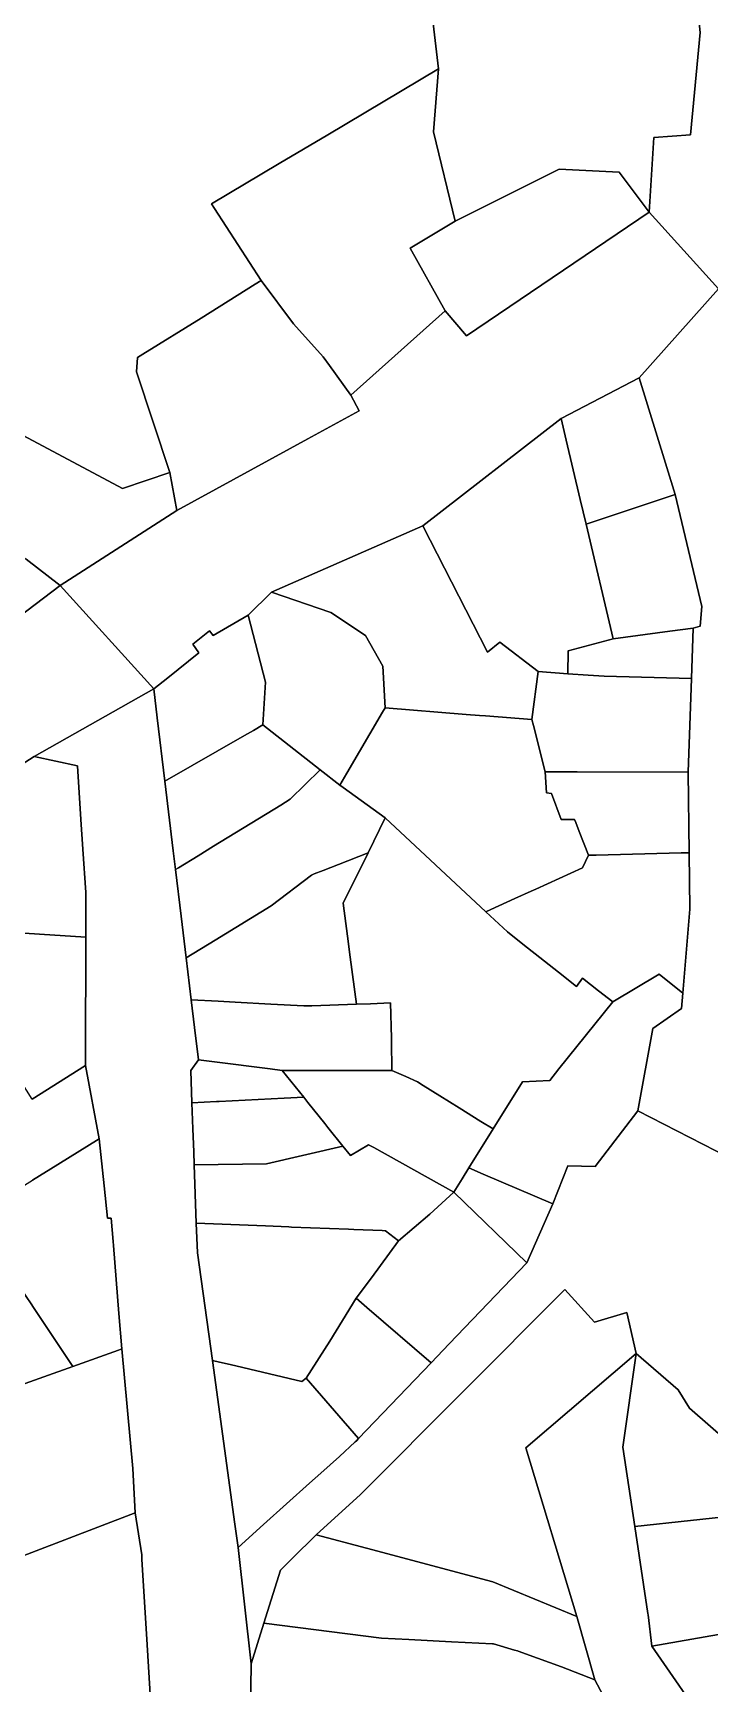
# Model space of a CAD drawing. Header units: inches. Extents: x 469449 to 472390, y 1000542 to 1004361.
# Drawn here: x 471737.8 to 471849.2, y 1001459.7 to 1001731.5 of the extents above; entities that cross this region are included whole.
import ezdxf

# ---------------------------------------------------------------- set-up
doc = ezdxf.new("R2010")
doc.units = ezdxf.units.IN
doc.header["$MEASUREMENT"] = 0
doc.layers.add('Gulele_10_07_New_Parcel', color=7, linetype='Continuous')

msp = doc.modelspace()

# ---------------------------------------------------------------- linework, layer by layer
at = {"layer": 'Gulele_10_07_New_Parcel'}
for points in [[(471850.6, 1001689.41), (471839.23, 1001702.03), (471839.97, 1001714.34), (471846, 1001714.77), (471847.6, 1001731.58), (471845.76, 1001749.5), (471847.21, 1001758.47), (471847.88, 1001761.25), (471850.2, 1001770.95)], [(471803.64, 1001733.07), (471804.52, 1001725.61), (471786.29, 1001714.76), (471778.32, 1001710.02), (471767.16, 1001703.38), (471767.65, 1001702.62), (471775.34, 1001690.76), (471774.36, 1001690.15), (471765.44, 1001684.59), (471755.86, 1001678.63), (471754.97, 1001678.07), (471754.79, 1001675.73), (471760.29, 1001659.17), (471752.51, 1001656.52), (471747.66, 1001659.1), (471734.41, 1001666.17), (471704.5, 1001682.14), (471703.33, 1001680.47), (471680.98, 1001695.68), (471702.7, 1001715.6), (471718.89, 1001725.64), (471729.66, 1001733.83)], [(471854.48, 1001545.26), (471837.37, 1001554.06), (471839.8, 1001567.61), (471844.54, 1001570.87), (471844.75, 1001573.39), (471845.89, 1001587.25), (471845.79, 1001596.55), (471845.65, 1001609.79), (471846.19, 1001625.25), (471846.48, 1001633.5), (471847.62, 1001633.87), (471847.86, 1001637.07), (471843.49, 1001655.55), (471837.58, 1001674.76), (471850.6, 1001689.41)], [(471734.41, 1001666.17), (471747.66, 1001659.1), (471752.51, 1001656.52), (471760.29, 1001659.17), (471761.43, 1001652.89), (471742.22, 1001640.54), (471736.64, 1001644.9)], [(471733.99, 1001634.28), (471742.22, 1001640.54), (471757.66, 1001623.52), (471737.95, 1001612.41), (471727.05, 1001605.41)], [(471757.66, 1001447.99), (471756.56, 1001466.09), (471755.71, 1001480.19), (471755.66, 1001480.95), (471754.6, 1001487.86), (471754.19, 1001495.12), (471752.37, 1001514.84), (471751.91, 1001520.65), (471751.02, 1001531.87), (471750.97, 1001532.53), (471750.66, 1001536.37), (471750.04, 1001536.37), (471749.47, 1001541.71), (471748.65, 1001549.41), (471746.42, 1001561.52), (471746.43, 1001569.37), (471746.44, 1001576.08), (471746.44, 1001577.08), (471746.45, 1001582.63), (471746.45, 1001588.06), (471746.46, 1001589.97), (471745.98, 1001597.15), (471745.65, 1001602.04), (471745.07, 1001610.83), (471737.95, 1001612.41), (471757.66, 1001623.52), (471758.23, 1001618.78), (471759.49, 1001608.3), (471760.86, 1001596.85), (471761.23, 1001593.76), (471762.15, 1001586.12), (471762.97, 1001579.24), (471763.8, 1001572.33), (471764.35, 1001567.77), (471764.99, 1001562.44), (471763.76, 1001560.71), (471763.94, 1001555.36), (471764.1, 1001551.05), (471764.23, 1001547.3), (471764.31, 1001545.17), (471764.65, 1001535.53), (471764.86, 1001530.66), (471767.3, 1001512.94), (471771.01, 1001485.99), (471771.54, 1001482.12), (471773.66, 1001463), (471773.45, 1001447.54)], [(471737.61, 1001555.94), (471746.42, 1001561.52), (471748.65, 1001549.41), (471741.85, 1001545.19), (471737.69, 1001542.61)], [(471859.68, 1001492.98), (471845.84, 1001505.07), (471844, 1001508.11), (471837.07, 1001514.08), (471835.54, 1001520.84), (471830.21, 1001519.26), (471825.3, 1001524.6), (471791.67, 1001490.86), (471784.36, 1001484.2), (471784.28, 1001484.12), (471780.53, 1001480.41), (471778.51, 1001478.4), (471775.77, 1001469.7), (471773.66, 1001463), (471771.54, 1001482.12), (471775.74, 1001485.91), (471779.5, 1001489.3), (471783.29, 1001492.72), (471785.16, 1001494.4), (471788.2, 1001497.14), (471790.83, 1001499.51), (471791.02, 1001499.69), (471791.38, 1001500.07), (471803.34, 1001512.55), (471806.31, 1001515.65), (471819.09, 1001529), (471823.37, 1001538.73), (471825.83, 1001545.01), (471830.32, 1001544.89), (471837.37, 1001554.06), (471854.48, 1001545.26)], [(471836.26, 1001449.1), (471830.28, 1001460.37), (471827.3, 1001470.76), (471818.93, 1001498.54), (471837.07, 1001514.08), (471834.88, 1001498.64), (471836.84, 1001485.59), (471838.99, 1001471.27), (471839.02, 1001471.05), (471839.67, 1001465.87), (471849.14, 1001452.17)]]:
    msp.add_lwpolyline(points, dxfattribs=at)
for points in [[(471839.97, 1001714.34), (471839.23, 1001702.03), (471834.29, 1001708.63), (471824.38, 1001709.12), (471821.1, 1001707.47), (471817.71, 1001705.76), (471807.29, 1001700.53), (471803.72, 1001715.25), (471804.52, 1001725.61), (471803.64, 1001733.07), (471806.64, 1001748.04), (471808.01, 1001754.87), (471811.43, 1001763.81), (471815.78, 1001760.96), (471820.68, 1001759.08), (471831.99, 1001754.76), (471839.82, 1001751.77), (471845.76, 1001749.5), (471847.6, 1001731.58), (471846, 1001714.77)], [(471805.63, 1001685.77), (471790.12, 1001671.91), (471786.6, 1001676.76), (471785.56, 1001678.19), (471780.64, 1001683.61), (471775.34, 1001690.76), (471767.65, 1001702.62), (471767.16, 1001703.38), (471778.32, 1001710.02), (471786.29, 1001714.76), (471804.52, 1001725.61), (471803.72, 1001715.25), (471807.29, 1001700.53), (471799.85, 1001696.07)], [(471839.23, 1001702.03), (471809.13, 1001681.64), (471805.63, 1001685.77), (471799.85, 1001696.07), (471807.29, 1001700.53), (471817.71, 1001705.76), (471821.1, 1001707.47), (471824.38, 1001709.12), (471834.29, 1001708.63)], [(471850.6, 1001689.41), (471837.58, 1001674.76), (471824.72, 1001668.05), (471801.95, 1001650.37), (471777.02, 1001639.47), (471773.2, 1001635.66), (471767.42, 1001632.33), (471766.82, 1001633.08), (471764.09, 1001630.91), (471765.08, 1001629.44), (471759.97, 1001625.36), (471757.66, 1001623.52), (471742.22, 1001640.54), (471761.43, 1001652.89), (471783.02, 1001664.7), (471791.47, 1001669.33), (471790.12, 1001671.91), (471805.63, 1001685.77), (471809.13, 1001681.64), (471839.23, 1001702.03)], [(471783.02, 1001664.7), (471761.43, 1001652.89), (471760.29, 1001659.17), (471754.79, 1001675.73), (471754.97, 1001678.07), (471755.86, 1001678.63), (471765.44, 1001684.59), (471774.36, 1001690.15), (471775.34, 1001690.76), (471780.64, 1001683.61), (471785.56, 1001678.19), (471786.6, 1001676.76), (471790.12, 1001671.91), (471791.47, 1001669.33)], [(471843.49, 1001655.55), (471828.83, 1001650.64), (471827.86, 1001654.73), (471825.56, 1001664.49), (471824.72, 1001668.05), (471837.58, 1001674.76)], [(471833.28, 1001631.78), (471825.89, 1001629.8), (471825.82, 1001626.02), (471820.92, 1001626.38), (471814.63, 1001631.22), (471812.6, 1001629.56), (471801.95, 1001650.37), (471824.72, 1001668.05), (471825.56, 1001664.49), (471827.86, 1001654.73), (471828.83, 1001650.64)], [(471842.64, 1001633), (471833.28, 1001631.78), (471828.83, 1001650.64), (471843.49, 1001655.55), (471847.86, 1001637.07), (471847.62, 1001633.87), (471846.48, 1001633.5)], [(471724.06, 1001626.75), (471723.46, 1001626.29), (471719.95, 1001629.61), (471718.12, 1001631.34), (471713.44, 1001634.22), (471716.39, 1001638.91), (471718.24, 1001641.85), (471719.64, 1001644.08), (471721.15, 1001646.46), (471722.39, 1001648.43), (471722.69, 1001648.92), (471724.67, 1001652.06), (471732.9, 1001647.25), (471735.81, 1001645.54), (471736.64, 1001644.9), (471742.22, 1001640.54), (471733.99, 1001634.28), (471726.33, 1001628.47)], [(471820.92, 1001626.38), (471819.92, 1001618.47), (471812.28, 1001619.08), (471811.27, 1001619.16), (471809.07, 1001619.33), (471795.73, 1001620.38), (471795.36, 1001627.28), (471792.53, 1001632.33), (471786.81, 1001636.09), (471777.02, 1001639.47), (471801.95, 1001650.37), (471812.6, 1001629.56), (471814.63, 1001631.22)], [(471789.42, 1001609.63), (471788.28, 1001607.68), (471785.04, 1001610.21), (471775.63, 1001617.58), (471776.03, 1001624.63), (471773.2, 1001635.66), (471777.02, 1001639.47), (471786.81, 1001636.09), (471792.53, 1001632.33), (471795.36, 1001627.28), (471795.73, 1001620.38), (471795.33, 1001619.71)], [(471773.2, 1001635.66), (471776.03, 1001624.63), (471775.63, 1001617.58), (471774.07, 1001616.68), (471772.59, 1001615.83), (471759.49, 1001608.3), (471758.23, 1001618.78), (471757.66, 1001623.52), (471759.97, 1001625.36), (471765.08, 1001629.44), (471764.09, 1001630.91), (471766.82, 1001633.08), (471767.42, 1001632.33)], [(471846.48, 1001633.5), (471846.19, 1001625.25), (471831.8, 1001625.59), (471829.18, 1001625.78), (471825.82, 1001626.02), (471825.89, 1001629.8), (471833.28, 1001631.78), (471842.64, 1001633)], [(471846.19, 1001625.25), (471845.65, 1001609.79), (471827.35, 1001609.86), (471822.1, 1001609.88), (471820.17, 1001617.48), (471819.92, 1001618.47), (471820.92, 1001626.38), (471825.82, 1001626.02), (471829.18, 1001625.78), (471831.8, 1001625.59)], [(471823.15, 1001606.31), (471824.72, 1001602), (471826.94, 1001602.03), (471827.13, 1001601.54), (471827.71, 1001600.06), (471829.24, 1001596.12), (471828.23, 1001594.03), (471820.54, 1001590.55), (471819.81, 1001590.22), (471817.11, 1001589), (471813.14, 1001587.2), (471812.3, 1001586.82), (471795.76, 1001602.31), (471788.82, 1001607.29), (471788.28, 1001607.68), (471789.42, 1001609.63), (471795.33, 1001619.71), (471795.73, 1001620.38), (471809.07, 1001619.33), (471811.27, 1001619.16), (471812.28, 1001619.08), (471819.92, 1001618.47), (471820.17, 1001617.48), (471822.1, 1001609.88), (471822.32, 1001606.4)], [(471761.7, 1001594.05), (471761.23, 1001593.76), (471760.86, 1001596.85), (471759.49, 1001608.3), (471772.59, 1001615.83), (471774.07, 1001616.68), (471775.63, 1001617.58), (471785.04, 1001610.21), (471782.55, 1001607.77), (471780.1, 1001605.35), (471778.56, 1001604.4), (471767.48, 1001597.6), (471764.95, 1001596.04)], [(471746.45, 1001588.06), (471746.45, 1001582.63), (471738.85, 1001583.12), (471732.91, 1001583.5), (471725.5, 1001583.99), (471723.24, 1001584.13), (471722.7, 1001586.93), (471721.24, 1001594.5), (471720.18, 1001600), (471720, 1001600.89), (471720.63, 1001601.29), (471725.33, 1001604.31), (471727.05, 1001605.41), (471737.95, 1001612.41), (471745.07, 1001610.83), (471745.65, 1001602.04), (471745.98, 1001597.15), (471746.46, 1001589.97)], [(471767.77, 1001582.17), (471762.97, 1001579.24), (471762.15, 1001586.12), (471761.23, 1001593.76), (471761.7, 1001594.05), (471764.95, 1001596.04), (471767.48, 1001597.6), (471778.56, 1001604.4), (471780.1, 1001605.35), (471782.55, 1001607.77), (471785.04, 1001610.21), (471788.28, 1001607.68), (471788.82, 1001607.29), (471795.76, 1001602.31), (471792.92, 1001596.53), (471788.05, 1001594.61), (471786.82, 1001594.13), (471785.54, 1001593.62), (471784.06, 1001593.04), (471783.59, 1001592.86), (471777, 1001587.81)], [(471845.65, 1001609.79), (471845.79, 1001596.55), (471844.5, 1001596.52), (471830.49, 1001596.15), (471829.24, 1001596.12), (471827.71, 1001600.06), (471827.13, 1001601.54), (471826.94, 1001602.03), (471824.72, 1001602), (471823.15, 1001606.31), (471822.32, 1001606.4), (471822.1, 1001609.88), (471827.35, 1001609.86)], [(471824.27, 1001576.86), (471827.24, 1001574.51), (471828.23, 1001575.86), (471830.88, 1001573.8), (471833.21, 1001571.98), (471824.35, 1001560.93), (471822.84, 1001559.05), (471818.35, 1001558.8), (471813.51, 1001551.05), (471811.51, 1001552.3), (471807.95, 1001554.52), (471804.77, 1001556.5), (471802.01, 1001558.23), (471801.09, 1001558.8), (471799.17, 1001559.67), (471796.87, 1001560.71), (471796.78, 1001565.5), (471796.77, 1001565.98), (471796.65, 1001571.8), (471793.35, 1001571.68), (471791, 1001571.6), (471789.99, 1001579.36), (471789.54, 1001582.8), (471788.84, 1001588.21), (471792.92, 1001596.53), (471795.76, 1001602.31), (471812.3, 1001586.82), (471815.86, 1001583.5), (471818.42, 1001581.48), (471821.96, 1001578.68)], [(471783.65, 1001571.35), (471782.37, 1001571.31), (471776.92, 1001571.61), (471771.06, 1001571.93), (471768.26, 1001572.09), (471763.8, 1001572.33), (471762.97, 1001579.24), (471767.77, 1001582.17), (471777, 1001587.81), (471783.59, 1001592.86), (471784.06, 1001593.04), (471785.54, 1001593.62), (471786.82, 1001594.13), (471788.05, 1001594.61), (471792.92, 1001596.53), (471788.84, 1001588.21), (471789.54, 1001582.8), (471789.99, 1001579.36), (471791, 1001571.6)], [(471845.89, 1001587.25), (471844.75, 1001573.39), (471840.88, 1001576.54), (471833.21, 1001571.98), (471830.88, 1001573.8), (471828.23, 1001575.86), (471827.24, 1001574.51), (471824.27, 1001576.86), (471821.96, 1001578.68), (471818.42, 1001581.48), (471815.86, 1001583.5), (471812.3, 1001586.82), (471813.14, 1001587.2), (471817.11, 1001589), (471819.81, 1001590.22), (471820.54, 1001590.55), (471828.23, 1001594.03), (471829.24, 1001596.12), (471830.49, 1001596.15), (471844.5, 1001596.52), (471845.79, 1001596.55)], [(471746.42, 1001561.52), (471737.61, 1001555.94), (471731.14, 1001566.15), (471729.49, 1001568.75), (471728.99, 1001569.55), (471724.64, 1001576.41), (471728.13, 1001578.66), (471725.98, 1001581.94), (471725.5, 1001583.99), (471732.91, 1001583.5), (471738.85, 1001583.12), (471746.45, 1001582.63), (471746.44, 1001577.08), (471746.44, 1001576.08), (471746.43, 1001569.37)], [(471837.37, 1001554.06), (471830.32, 1001544.89), (471825.83, 1001545.01), (471823.37, 1001538.73), (471811.88, 1001543.63), (471809.52, 1001544.64), (471813.51, 1001551.05), (471818.35, 1001558.8), (471822.84, 1001559.05), (471824.35, 1001560.93), (471833.21, 1001571.98), (471840.88, 1001576.54), (471844.75, 1001573.39), (471844.54, 1001570.87), (471839.8, 1001567.61)], [(471776.92, 1001571.61), (471782.37, 1001571.31), (471783.65, 1001571.35), (471791, 1001571.6), (471793.35, 1001571.68), (471796.65, 1001571.8), (471796.77, 1001565.98), (471796.78, 1001565.5), (471796.87, 1001560.71), (471792.9, 1001560.71), (471791.06, 1001560.71), (471778.8, 1001560.71), (471776.8, 1001560.96), (471767.67, 1001562.1), (471764.99, 1001562.44), (471764.35, 1001567.77), (471763.8, 1001572.33), (471768.26, 1001572.09), (471771.06, 1001571.93)], [(471767.99, 1001555.56), (471763.94, 1001555.36), (471763.76, 1001560.71), (471764.99, 1001562.44), (471767.67, 1001562.1), (471776.8, 1001560.96), (471778.8, 1001560.71), (471782.35, 1001556.28), (471779.1, 1001556.11), (471768.4, 1001555.58)], [(471813.51, 1001551.05), (471809.52, 1001544.64), (471808.41, 1001542.86), (471807.03, 1001540.64), (471793.87, 1001547.99), (471793.02, 1001548.46), (471790.04, 1001546.67), (471788.77, 1001548.25), (471786.32, 1001551.31), (471785.79, 1001551.98), (471783.03, 1001555.43), (471782.35, 1001556.28), (471778.8, 1001560.71), (471791.06, 1001560.71), (471792.9, 1001560.71), (471796.87, 1001560.71), (471799.17, 1001559.67), (471801.09, 1001558.8), (471802.01, 1001558.23), (471804.77, 1001556.5), (471807.95, 1001554.52), (471811.51, 1001552.3)], [(471776.19, 1001545.29), (471764.31, 1001545.17), (471764.23, 1001547.3), (471764.1, 1001551.05), (471763.94, 1001555.36), (471767.99, 1001555.56), (471768.4, 1001555.58), (471779.1, 1001556.11), (471782.35, 1001556.28), (471783.03, 1001555.43), (471785.79, 1001551.98), (471786.32, 1001551.31), (471788.77, 1001548.25)], [(471749.47, 1001541.71), (471750.04, 1001536.37), (471750.66, 1001536.37), (471750.97, 1001532.53), (471751.02, 1001531.87), (471751.91, 1001520.65), (471752.37, 1001514.84), (471751.86, 1001514.65), (471744.3, 1001511.96), (471737.75, 1001521.83), (471737.58, 1001522.09), (471736.55, 1001523.64), (471729.27, 1001534.61), (471727.97, 1001536.57), (471737.69, 1001542.61), (471741.85, 1001545.19), (471748.65, 1001549.41)], [(471793.87, 1001547.99), (471807.03, 1001540.64), (471803.12, 1001537.04), (471797.92, 1001532.63), (471795.82, 1001534.3), (471795.24, 1001534.32), (471790.57, 1001534.5), (471789.69, 1001534.54), (471780.3, 1001534.91), (471779.86, 1001534.93), (471776.03, 1001535.08), (471764.65, 1001535.53), (471764.31, 1001545.17), (471776.19, 1001545.29), (471788.77, 1001548.25), (471790.04, 1001546.67), (471793.02, 1001548.46)], [(471811.88, 1001543.63), (471823.37, 1001538.73), (471819.09, 1001529), (471807.03, 1001540.64), (471808.41, 1001542.86), (471809.52, 1001544.64)], [(471806.31, 1001515.65), (471803.34, 1001512.55), (471792.75, 1001521.66), (471790.99, 1001523.18), (471793.47, 1001526.56), (471797.92, 1001532.63), (471803.12, 1001537.04), (471807.03, 1001540.64), (471819.09, 1001529)], [(471730.09, 1001506.89), (471729.57, 1001506.71), (471729.06, 1001507.47), (471724.19, 1001514.79), (471719.84, 1001521.31), (471718.33, 1001523.58), (471718.11, 1001523.91), (471715.03, 1001528.54), (471718.91, 1001530.96), (471724.16, 1001534.21), (471727.97, 1001536.57), (471729.27, 1001534.61), (471736.55, 1001523.64), (471737.58, 1001522.09), (471737.75, 1001521.83), (471744.3, 1001511.96), (471739.55, 1001510.26)], [(471782.74, 1001510), (471782.04, 1001509.48), (471770.2, 1001512.26), (471768.45, 1001512.67), (471767.3, 1001512.94), (471764.86, 1001530.66), (471764.65, 1001535.53), (471776.03, 1001535.08), (471779.86, 1001534.93), (471780.3, 1001534.91), (471789.69, 1001534.54), (471790.57, 1001534.5), (471795.24, 1001534.32), (471795.82, 1001534.3), (471797.92, 1001532.63), (471793.47, 1001526.56), (471790.99, 1001523.18), (471788.73, 1001519.51), (471786.62, 1001516.1)], [(471825.3, 1001524.6), (471830.21, 1001519.26), (471835.54, 1001520.84), (471837.07, 1001514.08), (471818.93, 1001498.54), (471827.3, 1001470.76), (471813.47, 1001476.48), (471792.67, 1001482), (471784.36, 1001484.2), (471791.67, 1001490.86)], [(471803.34, 1001512.55), (471791.38, 1001500.07), (471782.74, 1001510), (471786.62, 1001516.1), (471788.73, 1001519.51), (471790.99, 1001523.18), (471792.75, 1001521.66)], [(471732.1, 1001479.21), (471725.35, 1001476.61), (471724.93, 1001481.12), (471724.84, 1001482.14), (471722.81, 1001504.29), (471729.57, 1001506.71), (471730.09, 1001506.89), (471739.55, 1001510.26), (471744.3, 1001511.96), (471751.86, 1001514.65), (471752.37, 1001514.84), (471754.19, 1001495.12), (471754.6, 1001487.86)], [(471770.2, 1001512.26), (471782.04, 1001509.48), (471782.74, 1001510), (471791.38, 1001500.07), (471791.02, 1001499.69), (471790.83, 1001499.51), (471788.2, 1001497.14), (471785.16, 1001494.4), (471783.29, 1001492.72), (471779.5, 1001489.3), (471775.74, 1001485.91), (471771.54, 1001482.12), (471771.01, 1001485.99), (471767.3, 1001512.94), (471768.45, 1001512.67)], [(471864.33, 1001488.58), (471836.84, 1001485.59), (471834.88, 1001498.64), (471837.07, 1001514.08), (471844, 1001508.11), (471845.84, 1001505.07), (471859.68, 1001492.98)], [(471869.45, 1001471.12), (471839.67, 1001465.87), (471839.02, 1001471.05), (471838.99, 1001471.27), (471836.84, 1001485.59), (471864.33, 1001488.58), (471869.41, 1001483.79), (471871.19, 1001471.42)], [(471722.79, 1001443.62), (471707.22, 1001442.39), (471705.23, 1001449.56), (471700.38, 1001467.01), (471725.35, 1001476.61), (471732.1, 1001479.21), (471754.6, 1001487.86), (471755.66, 1001480.95), (471755.71, 1001480.19), (471756.56, 1001466.09), (471757.66, 1001447.99)], [(471827.3, 1001470.76), (471830.28, 1001460.37), (471824.78, 1001462.5), (471820.83, 1001463.91), (471817.64, 1001465.06), (471817.51, 1001465.1), (471817.05, 1001465.24), (471813.56, 1001466.29), (471813.42, 1001466.29), (471806.69, 1001466.63), (471799.66, 1001466.98), (471795.12, 1001467.21), (471775.77, 1001469.7), (471778.51, 1001478.4), (471780.53, 1001480.41), (471784.28, 1001484.12), (471784.36, 1001484.2), (471792.67, 1001482), (471813.47, 1001476.48)], [(471836.26, 1001449.1), (471818.89, 1001435.22), (471807.89, 1001438.2), (471786.48, 1001444.01), (471773.45, 1001447.54), (471773.66, 1001463), (471775.77, 1001469.7), (471795.12, 1001467.21), (471799.66, 1001466.98), (471806.69, 1001466.63), (471813.42, 1001466.29), (471813.56, 1001466.29), (471817.05, 1001465.24), (471817.51, 1001465.1), (471817.64, 1001465.06), (471820.83, 1001463.91), (471824.78, 1001462.5), (471830.28, 1001460.37)], [(471871.34, 1001463.55), (471852.25, 1001448.63), (471849.14, 1001452.17), (471839.67, 1001465.87), (471869.45, 1001471.12), (471871.19, 1001471.42), (471871.7, 1001467.84), (471869.23, 1001465.4)]]:
    msp.add_lwpolyline(points, close=True, dxfattribs=at)

doc.saveas('drawing.dxf')
